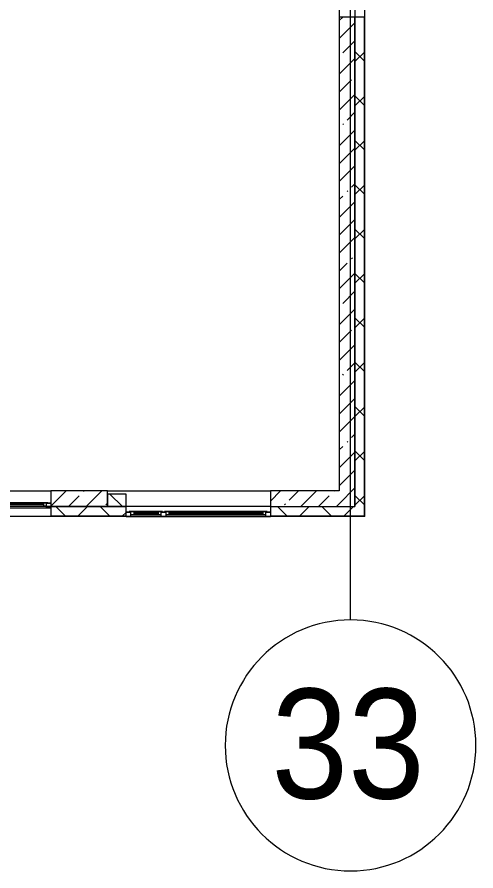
# Model space of a CAD drawing. Header units: millimetres. Extents: x -5368 to 196898, y -8553 to 29000.
# Drawn here: x 181714 to 189035, y -5906 to 7700 of the extents above; entities that cross this region are included whole.
import ezdxf

# ---------------------------------------------------------------- set-up
doc = ezdxf.new("R2010")
doc.units = ezdxf.units.MM
for name, color, linetype, lineweight in [('A-GLAZ-2', 7, 'Continuous', 5), ('A-WALL', 7, 'Continuous', 9), ('A-WALL-2', 7, 'Continuous', 5), ('I-WALL-4', 7, 'Continuous', 5), ('S-COLS-3', 7, 'Continuous', 5), ('Оси', 7, 'Continuous', 9), ('Оси-1', 7, 'Continuous', 20)]:
    doc.layers.add(name, color=color, linetype=linetype, lineweight=lineweight)
doc.styles.add('Arial_1', font='arial.ttf', dxfattribs={"width": 0.9, "height": 1750})
pattern_1 = [(45, (62025.03, 0), (-353.5534, 353.5534), []), (135, (62025.03, 0), (-353.5534, -353.5534), [])]
pattern_2 = [(45, (62025.03, 0), (-285.1231, 285.1231), []), (45, (62310.15, 0), (-285.1231, 285.1231), [504.031, -100.806, 16.764, -84.042])]

# ---------------------------------------------------------------- blocks, each defined once
blk = doc.blocks.new('120_Окно_СКБ_2Ст_Фрамуга сверху - 120_Окно_СКБ_2Ст_2300х2500_h_ ДОО-22877115-3_3_1_птичка')
at = {"layer": 'A-GLAZ-2'}
for p, q in [((-1150, 13), (-1150, 83)), ((-1150, 83), (-1080, 83)), ((1150, 83), (-1150, 83)), ((-1080, 13), (-1150, 13)), ((-1150, 13), (-1100, 13)), ((-1080, 13), (-1100, 13)), ((-1100, 13), (-1100, 3)), ((-1100, 3), (540, 3)), ((540, 3), (-1100, 3)), ((-1080, 83), (-1080, 13)), ((-1080, 83), (1080, 83)), ((520, 53), (-1080, 53)), ((-1080, 53), (-1080, 13)), ((-1030, 3), (-1030, 53)), ((-1030, 33), (470, 33)), ((470, 23), (-1030, 23)), ((470, 3), (470, 53)), ((520, 13), (520, 83)), ((520, 83), (590, 83)), ((520, 13), (520, 53)), ((590, 13), (520, 13)), ((540, 13), (520, 13)), ((540, 13), (570, 13)), ((540, 13), (570, 13)), ((540, 3), (540, 13)), ((590, 13), (570, 13)), ((570, 13), (570, 3)), ((570, 3), (1100, 3)), ((1100, 3), (570, 3)), ((590, 83), (590, 13)), ((1080, 53), (590, 53)), ((590, 53), (590, 13)), ((640, 3), (640, 53)), ((640, 33), (1030, 33)), ((1030, 23), (640, 23)), ((1030, 3), (1030, 53)), ((1080, 13), (1080, 83)), ((1080, 83), (1150, 83)), ((1080, 13), (1080, 53)), ((1150, 13), (1080, 13)), ((1100, 13), (1080, 13)), ((1100, 13), (1150, 13)), ((1100, 3), (1100, 13)), ((1150, 83), (1150, 13))]:
    blk.add_line(p, q, dxfattribs=at)
blk = doc.blocks.new('120_Окно_СКБ_1Ст - 120_Окно_СКБ_1Ст 900х2500_h_ с форточкой-22876038-3_3_1_птичка')
at = {"layer": 'A-GLAZ-2'}
for p, q in [((-450, -127), (-450, -57)), ((-450, -57), (-380, -57)), ((450, -57), (-450, -57)), ((-380, -127), (-450, -127)), ((-450, -127), (-400, -127)), ((-380, -127), (-400, -127)), ((-400, -127), (-400, -137)), ((-380, -57), (-380, -127)), ((380, -87), (-380, -87)), ((-380, -87), (-380, -127)), ((-330, -137), (-330, -87)), ((-330, -107), (330, -107)), ((330, -117), (-330, -117)), ((330, -137), (330, -87)), ((380, -127), (380, -57)), ((380, -57), (450, -57)), ((380, -127), (380, -87)), ((450, -127), (380, -127)), ((400, -127), (380, -127)), ((400, -127), (450, -127)), ((400, -137), (400, -127)), ((450, -57), (450, -127)), ((-400, -137), (400, -137)), ((400, -137), (-400, -137))]:
    blk.add_line(p, q, dxfattribs=at)
blk = doc.blocks.new('Ось сетки - D8-29747960-3_3_1_птичка')
at = {"layer": 'Оси-1'}
for start, end in [(360, 180), (180, 360)]:
    blk.add_arc((0, 0), 4, start, end, dxfattribs=at)

msp = doc.modelspace()

# ---------------------------------------------------------------- hatches: boundary and pattern name
at = {"layer": 'A-WALL-2'}
h = msp.add_hatch(dxfattribs=at)
h.set_pattern_fill('FP_75', color=256, style=0, pattern_type=2)
h.set_pattern_definition(pattern_1)
h.paths.add_polyline_path([(187105, -250), (187255, -250), (187255, 7700), (187105, 7700), (187105, -100)])
h.paths.add_polyline_path([(187105, 8900), (187255, 8900), (187255, 10820), (187105, 10820), (187105, 10380)])
h.paths.add_polyline_path([(187255, 13120), (187255, 21400), (187105, 21400), (187105, 13120)])
h = msp.add_hatch(dxfattribs=at)
h.set_pattern_fill('FP_73', color=256, style=0, pattern_type=2)
h.set_pattern_definition([(135, (62025.03, 0), (-176.7767, -176.7767), [])])
h.paths.add_polyline_path([(183455, -100), (183455, 100), (183155, 100), (183155, -100)])
h.paths.add_polyline_path([(171855, -100), (171855, 100), (170955, 100), (170955, -100), (171022.9, -100)])
h.paths.add_polyline_path([(181355, -100), (181355, 100), (180855, 100), (180855, -100), (181090.2, -100)])
h.paths.add_polyline_path([(172755, -100), (173655, -100), (173655, 100), (172755, 100)])
h.paths.add_polyline_path([(175455, -100), (175705, -100), (175705, 100), (175455, 100)])
h.paths.add_polyline_path([(178005, -100), (179055, -100), (179055, 100), (178005, 100)])
h.paths.add_polyline_path([(163755, -100), (163755, 100), (162855, 100), (162855, -100), (163604.8, -100)])
h.paths.add_polyline_path([(164905, -100), (164905, 100), (164655, 100), (164655, -100), (164664.5, -100)])
h.paths.add_polyline_path([(159366, -100), (160155, -100), (160155, 100), (159105, 100), (159105, -100)])
h.paths.add_polyline_path([(167205, -100), (168255, -100), (168255, 100), (167205, 100)])
h.paths.add_polyline_path([(156805, -100), (156805, 100), (156555, 100), (156555, -100)])
h.paths.add_polyline_path([(153955, -100), (154755, -100), (154755, 100), (153955, 100)])
h = msp.add_hatch(dxfattribs=at)
h.set_pattern_fill('FP_75', color=256, style=0, pattern_type=2)
h.set_pattern_definition(pattern_1)
h.paths.add_polyline_path([(186918.6, -250), (187105, -250), (187105, -100), (185755, -100), (185755, -250)])
h.paths.add_polyline_path([(182679.7, -250), (183455, -250), (183455, -100), (182255, -100), (182255, -250)])
h.paths.add_polyline_path([(170955, -250), (171855, -250), (171855, -100), (170955, -100)])
h.paths.add_polyline_path([(169155, -250), (170055, -250), (170055, -100), (169155, -100)])
h.paths.add_polyline_path([(172755, -250), (173655, -250), (173655, -100), (172755, -100)])
h.paths.add_polyline_path([(181355, -250), (181355, -100), (179955, -100), (179955, -250), (181090.2, -250)])
h.paths.add_polyline_path([(174555, -250), (175705, -250), (175705, -100), (174555, -100)])
h.paths.add_polyline_path([(178440.9, -250), (179055, -250), (179055, -100), (178005, -100), (178005, -250)])
h.paths.add_polyline_path([(161955, -250), (161955, -100), (161055, -100), (161055, -250), (161485.4, -250)])
h.paths.add_polyline_path([(156805, -250), (156805, -100), (155655, -100), (155655, -250), (156555, -250)])
h.paths.add_polyline_path([(168255, -250), (168255, -100), (167205, -100), (167205, -250), (167843.7, -250)])
h.paths.add_polyline_path([(159105, -250), (160155, -250), (160155, -100), (159105, -100)])
h.paths.add_polyline_path([(164905, -250), (164905, -100), (162855, -100), (162855, -250), (164664.5, -250)])
h.paths.add_polyline_path([(153955, -250), (154755, -250), (154755, -100), (153955, -100)])
h.paths.add_polyline_path([(151235, -250), (153055, -250), (153055, -100), (151235, -100)])
at = {"layer": 'I-WALL-4'}
h = msp.add_hatch(dxfattribs=at)
h.set_pattern_fill('FP_71', color=256, style=0, pattern_type=2)
h.set_pattern_definition(pattern_2)
h.paths.add_polyline_path([(186855, -100), (187105, -100), (187105, 7700), (186855, 7700), (186855, 150)])
h = msp.add_hatch(dxfattribs=at)
h.set_pattern_fill('FP_71', color=256, style=0, pattern_type=2)
h.set_pattern_definition(pattern_2)
h.paths.add_polyline_path([(186855, -100), (186855, 150), (185755, 150), (185755, -100)])
at = {"layer": 'S-COLS-3'}
h = msp.add_hatch(dxfattribs=at)
h.set_pattern_fill('FP_71', color=256, style=0, pattern_type=2)
h.set_pattern_definition(pattern_2)
h.paths.add_polyline_path([(183155, -100), (183155, 150), (182255, 150), (182255, -100), (182679.7, -100)])

# ---------------------------------------------------------------- linework, layer by layer
at = {"layer": 'A-WALL'}
for p, q in [((187255, -250), (187255, 7700)), ((187258, -253), (187258, 7700)), ((183155, -100), (183455, -100)), ((183455, -100), (183155, -100)), ((182255, -250), (183455, -250)), ((182255, -253), (183455, -253)), ((185755, -250), (187255, -250)), ((185755, -253), (187258, -253))]:
    msp.add_line(p, q, dxfattribs=at)
at = {"layer": 'A-WALL-2'}
for p, q in [((187263, 7700), (187263, 21558)), ((187105, 8900), (187105, -100)), ((187263, 7700), (187105, 7700)), ((187263, -258), (187263, 7700)), ((183455, 100), (183155, 100)), ((183155, 100), (183155, -100)), ((183455, -258), (183455, 100)), ((183155, -100), (182255, -100)), ((182255, -100), (182255, -258)), ((185755, -100), (185755, -258)), ((185755, -100), (187105, -100)), ((187263, -258), (179055, -258))]:
    msp.add_line(p, q, dxfattribs=at)
at = {"layer": 'I-WALL-4'}
for p, q in [((186855, 10000), (186855, 150)), ((187105, 7700), (186855, 7700)), ((187105, -100), (187105, 7700)), ((181355, 150), (182255, 150)), ((183155, 150), (185755, 150)), ((186855, 150), (185755, 150)), ((185755, 150), (185755, -100)), ((182255, -100), (181355, -100)), ((185755, -100), (183455, -100)), ((185755, -100), (187105, -100))]:
    msp.add_line(p, q, dxfattribs=at)
at = {"layer": 'S-COLS-3'}
for p, q in [((183155, 150), (182255, 150)), ((182255, 150), (182255, -100)), ((183155, 100), (183155, 150)), ((183155, -100), (183155, 100)), ((182255, -100), (183155, -100))]:
    msp.add_line(p, q, dxfattribs=at)
at = {"layer": 'Оси'}
msp.add_line((187035, -1906.3), (187035, 9979), dxfattribs=at)

# ---------------------------------------------------------------- block references
at = {"layer": 'A-GLAZ-2', "rotation": 180}
for name, p in [('120_Окно_СКБ_1Ст - 120_Окно_СКБ_1Ст 900х2500_h_ с форточкой-22876038-3_3_1_птичка', (181805, -175)), ('120_Окно_СКБ_2Ст_Фрамуга сверху - 120_Окно_СКБ_2Ст_2300х2500_h_ ДОО-22877115-3_3_1_птичка', (184605, -175))]:
    msp.add_blockref(name, p, dxfattribs=at)
at = {"layer": 'Оси-1', "xscale": 499.9999999999995, "yscale": 499.9999999999995, "zscale": 499.9999999999995}
msp.add_blockref('Ось сетки - D8-29747960-3_3_1_птичка', (187035, -3906.3), dxfattribs=at)

# ---------------------------------------------------------------- texts
at = {"layer": 'Оси', "insert": (185771.9, -3003), "char_height": 1750, "width": 3030.379, "attachment_point": 1, "style": 'Arial_1'}
msp.add_mtext('33', dxfattribs=at)

doc.saveas('drawing.dxf')
